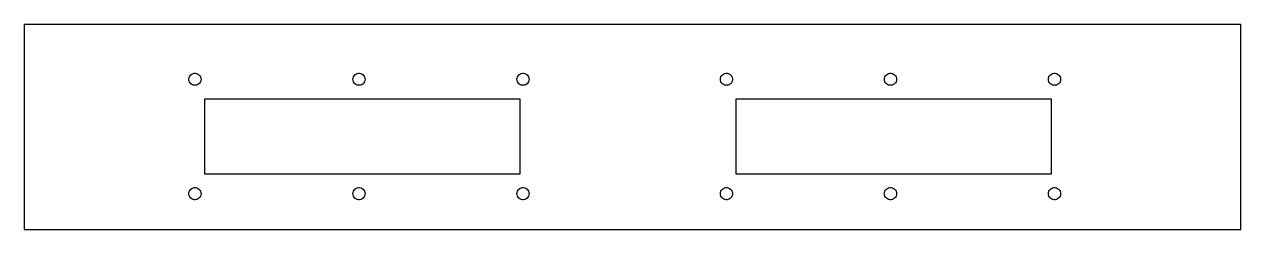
# Model space of a CAD drawing. Extents: x 0 to 370, y 0 to 63.
import ezdxf

# ---------------------------------------------------------------- set-up
doc = ezdxf.new("R2010")
doc.units = 0
doc.layers.add('Layer_1', color=7, linetype='CONTINUOUS')

msp = doc.modelspace()

# ---------------------------------------------------------------- linework, layer by layer
at = {"layer": 'Layer_1', "color": 7}
for points in [[(370.49116, 62.55116), (0.24884, 62.55116), (0.24884, 0.24884), (370.49116, 0.24884), (370.49116, 62.55116)], [(51.98592, 44.05897), (51.608134, 44.13867), (51.255224, 44.29469), (50.942698, 44.5206), (50.684148, 44.80544), (50.490896, 45.13751), (50.371624, 45.50243), (50.331244, 45.88399), (50.371624, 46.26554), (50.490896, 46.63046), (50.684148, 46.96253), (50.942698, 47.24737), (51.255224, 47.47252), (51.608134, 47.62854), (51.98592, 47.70824), (52.372197, 47.70824), (52.749982, 47.62854), (53.102894, 47.47252), (53.415418, 47.24737), (53.673969, 46.96253), (53.866844, 46.63046), (53.986116, 46.26554), (54.026496, 45.88399), (53.986116, 45.50243), (53.866844, 45.13751), (53.673969, 44.80544), (53.415418, 44.5206), (53.102894, 44.29469), (52.749982, 44.13867), (52.372197, 44.05897), (51.98592, 44.05897)], [(101.91919, 44.05897), (101.54069, 44.13867), (101.18815, 44.29469), (100.87562, 44.5206), (100.61707, 44.80544), (100.4242, 45.13751), (100.30456, 45.50243), (100.26456, 45.88399), (100.30456, 46.26554), (100.4242, 46.63046), (100.61707, 46.96253), (100.87562, 47.24737), (101.18815, 47.47252), (101.54069, 47.62854), (101.91919, 47.70824), (102.30467, 47.70824), (102.68317, 47.62854), (103.0357, 47.47252), (103.34823, 47.24737), (103.60678, 46.96253), (103.79966, 46.63046), (103.91931, 46.26554), (103.95931, 45.88399), (103.91931, 45.50243), (103.79966, 45.13751), (103.60678, 44.80544), (103.34823, 44.5206), (103.0357, 44.29469), (102.68317, 44.13867), (102.30467, 44.05897), (101.91919, 44.05897)], [(151.85208, 44.05897), (151.47357, 44.13867), (151.12104, 44.29469), (150.80852, 44.5206), (150.54997, 44.80544), (150.35709, 45.13751), (150.23744, 45.50243), (150.19744, 45.88399), (150.23744, 46.26554), (150.35709, 46.63046), (150.54997, 46.96253), (150.80852, 47.24737), (151.12104, 47.47252), (151.47357, 47.62854), (151.85208, 47.70824), (152.23757, 47.70824), (152.61603, 47.62854), (152.96856, 47.47252), (153.28108, 47.24737), (153.53964, 46.96253), (153.73251, 46.63046), (153.85216, 46.26554), (153.89216, 45.88399), (153.85216, 45.50243), (153.73251, 45.13751), (153.53964, 44.80544), (153.28108, 44.5206), (152.96856, 44.29469), (152.61603, 44.13867), (152.23757, 44.05897), (151.85208, 44.05897)], [(213.76882, 44.05897), (213.39036, 44.13867), (213.03782, 44.29469), (212.72529, 44.5206), (212.46674, 44.80544), (212.27387, 45.13751), (212.15423, 45.50243), (212.11423, 45.88399), (212.15423, 46.26554), (212.27387, 46.63046), (212.46674, 46.96253), (212.72529, 47.24737), (213.03782, 47.47252), (213.39036, 47.62854), (213.76882, 47.70824), (214.1543, 47.70824), (214.5328, 47.62854), (214.88534, 47.47252), (215.19787, 47.24737), (215.45641, 46.96253), (215.64929, 46.63046), (215.76894, 46.26554), (215.80894, 45.88399), (215.76894, 45.50243), (215.64929, 45.13751), (215.45641, 44.80544), (215.19787, 44.5206), (214.88534, 44.29469), (214.5328, 44.13867), (214.1543, 44.05897), (213.76882, 44.05897)], [(263.70171, 44.05897), (263.3232, 44.13867), (262.97067, 44.29469), (262.65815, 44.5206), (262.3996, 44.80544), (262.20672, 45.13751), (262.08707, 45.50243), (262.04707, 45.88399), (262.08707, 46.26554), (262.20672, 46.63046), (262.3996, 46.96253), (262.65815, 47.24737), (262.97067, 47.47252), (263.3232, 47.62854), (263.70171, 47.70824), (264.0872, 47.70824), (264.4657, 47.62854), (264.81823, 47.47252), (265.13076, 47.24737), (265.38931, 46.96253), (265.58218, 46.63046), (265.70183, 46.26554), (265.74183, 45.88399), (265.70183, 45.50243), (265.58218, 45.13751), (265.38931, 44.80544), (265.13076, 44.5206), (264.81823, 44.29469), (264.4657, 44.13867), (264.0872, 44.05897), (263.70171, 44.05897)], [(313.6346, 44.05897), (313.2561, 44.13867), (312.90357, 44.29469), (312.59104, 44.5206), (312.33249, 44.80544), (312.13962, 45.13751), (312.01997, 45.50243), (311.97997, 45.88399), (312.01997, 46.26554), (312.13962, 46.63046), (312.33249, 46.96253), (312.59104, 47.24737), (312.90357, 47.47252), (313.2561, 47.62854), (313.6346, 47.70824), (314.02008, 47.70824), (314.39855, 47.62854), (314.75108, 47.47252), (315.06361, 47.24737), (315.32216, 46.96253), (315.51504, 46.63046), (315.63506, 46.26554), (315.67506, 45.88399), (315.63506, 45.50243), (315.51504, 45.13751), (315.32216, 44.80544), (315.06361, 44.5206), (314.75108, 44.29469), (314.39855, 44.13867), (314.02008, 44.05897), (313.6346, 44.05897)], [(55.175031, 17.11411), (55.175031, 39.93184), (151.04615, 39.93184), (151.04615, 17.11411), (55.175031, 17.11411)], [(216.95755, 17.11411), (216.95755, 39.93184), (312.82868, 39.93184), (312.82868, 17.11411), (216.95755, 17.11411)], [(51.98592, 9.33636), (51.608134, 9.41606), (51.255224, 9.57208), (50.942698, 9.79799), (50.684148, 10.08283), (50.490896, 10.4149), (50.371624, 10.77983), (50.331244, 11.16138), (50.371624, 11.54293), (50.490896, 11.90786), (50.684148, 12.23992), (50.942698, 12.52476), (51.255224, 12.74991), (51.608134, 12.90593), (51.98592, 12.98563), (52.372197, 12.98563), (52.749982, 12.90593), (53.102894, 12.74991), (53.415418, 12.52476), (53.673969, 12.23992), (53.866844, 11.90786), (53.986116, 11.54293), (54.026496, 11.16138), (53.986116, 10.77983), (53.866844, 10.4149), (53.673969, 10.08283), (53.415418, 9.79799), (53.102894, 9.57208), (52.749982, 9.41606), (52.372197, 9.33636), (51.98592, 9.33636)], [(101.91919, 9.33636), (101.54069, 9.41606), (101.18815, 9.57208), (100.87562, 9.79799), (100.61707, 10.08283), (100.4242, 10.4149), (100.30456, 10.77983), (100.26456, 11.16138), (100.30456, 11.54293), (100.4242, 11.90786), (100.61707, 12.23992), (100.87562, 12.52476), (101.18815, 12.74991), (101.54069, 12.90593), (101.91919, 12.98563), (102.30467, 12.98563), (102.68317, 12.90593), (103.0357, 12.74991), (103.34823, 12.52476), (103.60678, 12.23992), (103.79966, 11.90786), (103.91931, 11.54293), (103.95931, 11.16138), (103.91931, 10.77983), (103.79966, 10.4149), (103.60678, 10.08283), (103.34823, 9.79799), (103.0357, 9.57208), (102.68317, 9.41606), (102.30467, 9.33636), (101.91919, 9.33636)], [(151.85208, 9.33636), (151.47357, 9.41606), (151.12104, 9.57208), (150.80852, 9.79799), (150.54997, 10.08283), (150.35709, 10.4149), (150.23744, 10.77983), (150.19744, 11.16138), (150.23744, 11.54293), (150.35709, 11.90786), (150.54997, 12.23992), (150.80852, 12.52476), (151.12104, 12.74991), (151.47357, 12.90593), (151.85208, 12.98563), (152.23757, 12.98563), (152.61603, 12.90593), (152.96856, 12.74991), (153.28108, 12.52476), (153.53964, 12.23992), (153.73251, 11.90786), (153.85216, 11.54293), (153.89216, 11.16138), (153.85216, 10.77983), (153.73251, 10.4149), (153.53964, 10.08283), (153.28108, 9.79799), (152.96856, 9.57208), (152.61603, 9.41606), (152.23757, 9.33636), (151.85208, 9.33636)], [(213.76882, 9.33636), (213.39036, 9.41606), (213.03782, 9.57208), (212.72529, 9.79799), (212.46674, 10.08283), (212.27387, 10.4149), (212.15423, 10.77983), (212.11423, 11.16138), (212.15423, 11.54293), (212.27387, 11.90786), (212.46674, 12.23992), (212.72529, 12.52476), (213.03782, 12.74991), (213.39036, 12.90593), (213.76882, 12.98563), (214.1543, 12.98563), (214.5328, 12.90593), (214.88534, 12.74991), (215.19787, 12.52476), (215.45641, 12.23992), (215.64929, 11.90786), (215.76894, 11.54293), (215.80894, 11.16138), (215.76894, 10.77983), (215.64929, 10.4149), (215.45641, 10.08283), (215.19787, 9.79799), (214.88534, 9.57208), (214.5328, 9.41606), (214.1543, 9.33636), (213.76882, 9.33636)], [(263.70171, 9.33636), (263.3232, 9.41606), (262.97067, 9.57208), (262.65815, 9.79799), (262.3996, 10.08283), (262.20672, 10.4149), (262.08707, 10.77983), (262.04707, 11.16138), (262.08707, 11.54293), (262.20672, 11.90786), (262.3996, 12.23992), (262.65815, 12.52476), (262.97067, 12.74991), (263.3232, 12.90593), (263.70171, 12.98563), (264.0872, 12.98563), (264.4657, 12.90593), (264.81823, 12.74991), (265.13076, 12.52476), (265.38931, 12.23992), (265.58218, 11.90786), (265.70183, 11.54293), (265.74183, 11.16138), (265.70183, 10.77983), (265.58218, 10.4149), (265.38931, 10.08283), (265.13076, 9.79799), (264.81823, 9.57208), (264.4657, 9.41606), (264.0872, 9.33636), (263.70171, 9.33636)], [(313.6346, 9.33636), (313.2561, 9.41606), (312.90357, 9.57208), (312.59104, 9.79799), (312.33249, 10.08283), (312.13962, 10.4149), (312.01997, 10.77983), (311.97997, 11.16138), (312.01997, 11.54293), (312.13962, 11.90786), (312.33249, 12.23992), (312.59104, 12.52476), (312.90357, 12.74991), (313.2561, 12.90593), (313.6346, 12.98563), (314.02008, 12.98563), (314.39855, 12.90593), (314.75108, 12.74991), (315.06361, 12.52476), (315.32216, 12.23992), (315.51504, 11.90786), (315.63506, 11.54293), (315.67506, 11.16138), (315.63506, 10.77983), (315.51504, 10.4149), (315.32216, 10.08283), (315.06361, 9.79799), (314.75108, 9.57208), (314.39855, 9.41606), (314.02008, 9.33636), (313.6346, 9.33636)]]:
    msp.add_lwpolyline(points, close=True, dxfattribs=at)

doc.saveas('drawing.dxf')
